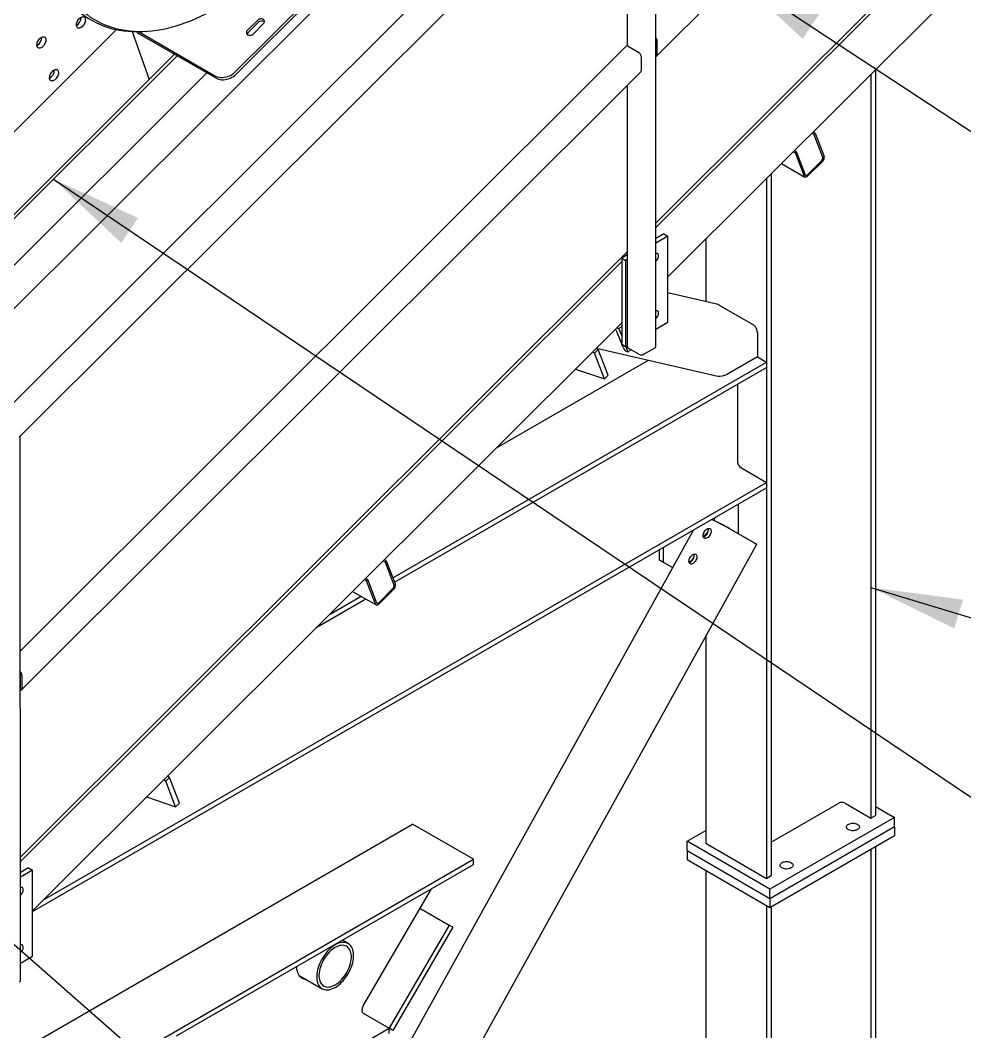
# Model space of a CAD drawing. Header units: millimetres. Extents: x 0 to 55611, y 0 to 32827.
# Drawn here: x 34653 to 35941, y 10381 to 11760 of the extents above; entities that cross this region are included whole.
import ezdxf

# ---------------------------------------------------------------- set-up
doc = ezdxf.new("R2010")
doc.units = ezdxf.units.MM
doc.header["$LTSCALE"] = 10
doc.linetypes.add('SLD-Continua', pattern=[0])
doc.layers.add('EQUIPO', color=30, linetype='SLD-Continua')
doc.layers.add('STRUC', color=5, linetype='SLD-Continua')
doc.styles.add('1', font='romans.shx', dxfattribs={"height": 125})
doc.dimstyles.new('50', dxfattribs={"dimscale": 0, "dimtxt": 125, "dimasz": 125, "dimexe": 125, "dimexo": 125, "dimgap": 50, "dimtad": 1, "dimdec": 0, "dimlfac": 49.861111, "dimzin": 1, "dimtxsty": '1', "dimcen": 2.5, "dimclrd": 1, "dimclre": 1, "dimadec": 0, "dimazin": 0, "dimtfac": 1, "dimtdec": 0, "dimtmove": 0, "dimatfit": 3, "dimfxl": 1, "dimtzin": 1, "dimarcsym": 0})

msp = doc.modelspace()

# ---------------------------------------------------------------- linework, layer by layer
at = {"layer": 'EQUIPO', "linetype": 'SLD-Continua', "lineweight": 25}
for p, q in [((34945.9, 11689.6), (35188.9, 11932.1)), ((34947, 11686.6), (35190.1, 11929.1)), ((34976, 11760), (34962.5, 11746.5)), ((34977.1, 11756.9), (34963.6, 11743.5)), ((34970.6, 11741.8), (34984.1, 11755.3)), ((34784.1, 11747.3), (34509.6, 11473.6)), ((34805.4, 11744.8), (34828.6, 11679.2)), ((34811.4, 11743.6), (34811, 11744.7)), ((34811.4, 11743.6), (34919.2, 11681.4)), ((34813.7, 11744.7), (34918, 11684.4)), ((34240.3, 11092.3), (34863.2, 11713.7)), ((34243.9, 11090.2), (34866.8, 11711.7))]:
    msp.add_line(p, q, dxfattribs=at)
at = {"layer": 'EQUIPO', "linetype": 'SLD-Continua', "lineweight": 25, "flags": 128}
for points in [[(34701.3, 11824.7), (34703.9, 11818.8), (34706.6, 11813.1), (34709.5, 11807.6), (34712.6, 11802.3), (34715.9, 11797.2), (34719.4, 11792.3), (34723, 11787.7), (34726.8, 11783.2), (34730.8, 11779), (34734.9, 11775), (34739.2, 11771.3), (34743.7, 11767.8), (34748.2, 11764.5), (34753, 11761.5), (34757.9, 11758.7), (34762.9, 11756.2), (34768.1, 11753.9), (34773.4, 11751.9), (34778.8, 11750.2), (34784.3, 11748.6), (34790, 11747.4), (34795.8, 11746.4), (34801.6, 11745.6), (34807.6, 11745.2), (34813.7, 11744.9), (34819.9, 11745), (34826.1, 11745.3), (34832.5, 11745.8), (34838.9, 11746.7), (34845.4, 11747.7), (34851.9, 11749.1), (34858.5, 11750.7), (34865.2, 11752.5), (34871.9, 11754.6), (34878.6, 11756.9), (34885.4, 11759.5), (34892.2, 11762.4), (34899.1, 11765.5), (34905.9, 11768.8), (34912.8, 11772.4), (34919.7, 11776.2), (34926.6, 11780.2), (34933.5, 11784.5), (34940.3, 11789), (34947.2, 11793.7), (34954, 11798.7), (34960.8, 11803.8), (34967.6, 11809.2), (34974.3, 11814.8), (34981, 11820.5), (34987.6, 11826.5), (34994.2, 11832.6), (35000.7, 11839)], [(34695, 11826.7), (34697.5, 11820.8), (34700.2, 11815), (34703, 11809.5), (34706.1, 11804.1), (34709.3, 11799), (34712.7, 11794), (34716.2, 11789.3), (34720, 11784.8), (34723.9, 11780.6), (34727.9, 11776.5), (34732.1, 11772.7), (34736.5, 11769.1), (34741, 11765.7), (34745.7, 11762.6), (34750.5, 11759.8), (34755.5, 11757.1), (34760.6, 11754.8), (34765.8, 11752.6), (34771.1, 11750.7), (34776.6, 11749.1), (34782.2, 11747.7), (34787.9, 11746.6), (34793.7, 11745.7), (34799.6, 11745.1), (34805.6, 11744.8), (34811.7, 11744.7), (34817.9, 11744.8), (34822.3, 11745.1)], [(34741.1, 11762.8), (34741.3, 11761.7), (34741.4, 11760.5), (34741.3, 11759.1), (34741, 11757.7), (34740.4, 11756.2), (34739.7, 11754.8), (34738.9, 11753.5), (34737.9, 11752.3), (34736.9, 11751.2), (34735.8, 11750.4), (34734.7, 11749.7), (34733.6, 11749.4), (34732.5, 11749.3), (34731.6, 11749.4), (34730.8, 11749.8), (34730.1, 11750.5), (34729.6, 11751.4), (34729.3, 11752.5), (34729.3, 11753.7), (34729.4, 11755.1), (34729.7, 11756.5), (34730.2, 11758), (34730.9, 11759.4), (34731.8, 11760.7), (34732.7, 11762), (34733.8, 11763), (34734.9, 11763.9), (34736, 11764.5), (34737.1, 11764.9), (34738.2, 11765), (34739.1, 11764.8), (34739.9, 11764.4), (34740.6, 11763.7), (34741.1, 11762.8)], [(34984.1, 11755.3), (34984.8, 11756.2), (34985.3, 11757.2), (34985.6, 11758.2), (34985.5, 11759.1), (34985.2, 11760), (34984.6, 11760.8), (34983.8, 11761.4), (34982.8, 11761.8), (34981.7, 11762.1), (34980.5, 11762), (34979.2, 11761.8), (34978, 11761.4), (34976.9, 11760.7), (34976, 11760)], [(34962.5, 11746.5), (34961.7, 11745.6), (34961.2, 11744.6), (34961, 11743.6), (34961, 11742.6), (34961.3, 11741.8), (34961.9, 11741), (34962.7, 11740.4), (34963.7, 11739.9), (34964.9, 11739.7), (34966.1, 11739.7), (34967.3, 11740), (34968.5, 11740.4), (34969.6, 11741), (34970.6, 11741.8)], [(34687.2, 11735.5), (34687.5, 11734.5), (34687.6, 11733.2), (34687.5, 11731.8), (34687.2, 11730.4), (34686.6, 11729), (34685.9, 11727.6), (34685.1, 11726.2), (34684.1, 11725), (34683.1, 11723.9), (34682, 11723.1), (34680.8, 11722.5), (34679.7, 11722.1), (34678.7, 11722), (34677.8, 11722.2), (34677, 11722.6), (34676.3, 11723.2), (34675.8, 11724.1), (34675.5, 11725.2), (34675.4, 11726.5), (34675.6, 11727.8), (34675.9, 11729.3), (34676.4, 11730.7), (34677.1, 11732.1), (34678, 11733.5), (34678.9, 11734.7), (34680, 11735.7), (34681.1, 11736.6), (34682.2, 11737.2), (34683.3, 11737.6), (34684.4, 11737.7), (34685.3, 11737.5), (34686.1, 11737.1), (34686.8, 11736.4), (34687.2, 11735.5)], [(34704.5, 11690.9), (34704.7, 11689.8), (34704.8, 11688.5), (34704.7, 11687.2), (34704.4, 11685.7), (34703.9, 11684.3), (34703.2, 11682.9), (34702.3, 11681.5), (34701.3, 11680.3), (34700.3, 11679.3), (34699.2, 11678.4), (34698.1, 11677.8), (34697, 11677.4), (34695.9, 11677.3), (34695, 11677.5), (34694.2, 11677.9), (34693.5, 11678.6), (34693, 11679.5), (34692.7, 11680.5), (34692.7, 11681.8), (34692.8, 11683.1), (34693.1, 11684.6), (34693.6, 11686), (34694.3, 11687.4), (34695.2, 11688.8), (34696.1, 11690), (34697.2, 11691.1), (34698.3, 11691.9), (34699.4, 11692.5), (34700.5, 11692.9), (34701.6, 11693), (34702.5, 11692.8), (34703.3, 11692.4), (34704, 11691.7), (34704.5, 11690.9)], [(34918, 11684.4), (34919.8, 11683.5), (34921.8, 11682.9), (34924, 11682.4), (34926.2, 11682.1), (34928.6, 11682.1), (34930.9, 11682.3), (34933.3, 11682.8), (34935.7, 11683.4), (34938, 11684.3), (34940.2, 11685.4), (34942.2, 11686.6), (34944.1, 11688.1), (34945.9, 11689.6)], [(34919.2, 11681.4), (34921, 11680.5), (34923, 11679.8), (34925.1, 11679.4), (34927.4, 11679.1), (34929.7, 11679.1), (34932.1, 11679.3), (34934.5, 11679.8), (34936.8, 11680.4), (34939.1, 11681.3), (34941.3, 11682.4), (34943.4, 11683.6), (34945.3, 11685), (34947, 11686.6)]]:
    msp.add_lwpolyline(points, dxfattribs=at)
at = {"layer": 'EQUIPO', "linetype": 'SLD-Continua', "lineweight": 25}
for centre, radius, start, end in [((34723, 11764.2), 12.8, 299.5054, 0.5), ((34982, 11752.5), 6.6, 57.3616, 137.1942), ((34967, 11739.9), 4.89, 133.2327, 170.1655), ((34669.2, 11737), 12.8, 299.5054, 0.5), ((34686.4, 11692.3), 12.8, 299.5054, 0.5)]:
    msp.add_arc(centre, radius, start, end, dxfattribs=at)
at = {"layer": 'STRUC', "linetype": 'SLD-Continua', "lineweight": 25}
for p, q in [((36364.7, 12956.4), (34613.9, 11209.1)), ((34652.6, 11192.9), (36366.5, 12903.3)), ((35520.4, 11711.3), (36365.2, 12554.5)), ((35817.9, 12538.2), (34301.7, 11025.1)), ((35519.2, 11483.3), (36346.5, 12308.9)), ((35519.2, 11477.6), (36346.5, 12303.3)), ((35535.6, 11410), (36303.2, 12176.1)), ((35519.2, 11315.1), (35519, 12056.4)), ((35480, 12018.6), (35480.1, 11725.1)), ((35519.4, 11714.5), (35519.4, 11732.5)), ((35521.1, 11713.5), (35521.1, 11731.5)), ((35478.8, 11724.6), (34652.8, 10900.3)), ((35481.5, 11724.7), (35496.1, 11716.2)), ((35499.6, 11692), (35499.6, 11710)), ((34273.1, 11056), (34906.9, 11688.5)), ((34654.1, 10846.7), (35498.9, 11689.8)), ((35812.5, 11686.4), (35812.5, 10672)), ((35818.8, 11692.7), (35818.8, 10675.6)), ((35480.1, 11671.1), (35480.2, 11315)), ((35734.9, 11604.5), (35732.1, 11606.1)), ((35736.5, 11606.2), (35733.7, 11607.7)), ((35734.9, 11604.5), (35736.5, 11606.2)), ((35734.9, 11604.5), (35747.2, 11572.5)), ((35736.5, 11606.2), (35748.8, 11574.2)), ((35706.7, 11580.8), (35709.5, 11579.2)), ((35708.3, 11582.4), (35711.1, 11580.8)), ((35709.5, 11579.2), (35711.1, 11580.8)), ((35721.8, 11547.2), (35709.5, 11579.2)), ((35723.4, 11548.8), (35711.1, 11580.8)), ((35690.6, 11564.7), (35722.6, 11546.2)), ((35746.2, 11569.4), (35725.6, 11548.9)), ((35746.8, 11567.9), (35726.2, 11547.4)), ((35676.7, 11550.9), (35676.7, 10593.6)), ((35670.4, 11544.6), (35670.4, 10589.9)), ((35530.2, 11468.9), (35519.2, 11462.6)), ((35535.6, 11465.8), (35519.2, 11456.3)), ((35530.2, 11468.9), (35535.6, 11465.8)), ((35535.6, 11348.2), (35535.6, 11465.8)), ((35587.5, 11461.8), (35587.5, 11376.2)), ((34652.8, 10618.7), (35480.1, 11444.3)), ((35480.1, 11440), (35472.7, 11435.7)), ((34652.8, 10613), (35472.7, 11431.3)), ((35472.7, 11435.7), (35472.8, 11318.2)), ((35472.7, 11435.7), (35478.1, 11432.6)), ((35480.1, 11433.8), (35478.1, 11432.6)), ((35478.1, 11432.6), (35478.1, 11315)), ((35604.3, 11372.3), (35535.6, 11388.2)), ((35605.6, 11371.8), (35652.3, 11344.8)), ((34669.2, 10545.4), (35472.8, 11347.3)), ((35466.3, 11340.9), (35469, 11339.3)), ((35472.8, 11343), (35469, 11339.3)), ((35519.2, 11338.8), (35535.6, 11348.2)), ((35472.8, 11318.8), (35466.7, 11334.4)), ((35469, 11339.3), (35472.8, 11329.6)), ((35657.7, 11334.1), (35657.7, 11301.2)), ((35440.8, 11311), (35438, 11312.6)), ((35438.4, 11313.1), (35603.8, 11274.8)), ((35472.8, 11318.2), (35478.1, 11315)), ((35474.7, 11313.7), (35473.1, 11318)), ((35478.1, 11315), (35480.2, 11316.2)), ((35478.3, 11315.2), (35481.3, 11307.4)), ((35496.3, 11304.6), (35481.6, 11313.1)), ((35517.8, 11313.1), (35503.1, 11304.6)), ((35435.7, 11306), (35432.9, 11307.6)), ((35440.8, 11311), (35435.7, 11306)), ((35449.2, 11271), (35435.7, 11306)), ((35454.2, 11276.1), (35440.8, 11311)), ((35481.3, 11307.4), (35479.5, 11308.4)), ((35485, 11311.1), (35481.3, 11307.4)), ((35657.7, 11301.2), (35617, 11277.7)), ((35657.7, 11301.2), (35670.4, 11293.9)), ((35160.7, 10999.6), (35670.4, 11293.9)), ((35163, 10993.6), (35670.4, 11286.6)), ((35302, 11176.9), (35509.4, 11296.6)), ((35409.7, 11284.4), (35449.2, 11271)), ((35670.4, 11293.9), (35670.4, 11286.6)), ((35454.2, 11276.1), (35449.2, 11271)), ((35630.8, 11263.7), (35630.8, 11157.6)), ((34652.9, 10450.4), (34652.7, 11192.9)), ((35635.1, 11150.1), (35670.4, 11129.8)), ((34669.2, 10544.5), (35670.4, 11122.5)), ((34684.5, 10560.6), (35670.4, 11129.8)), ((35670.4, 11129.8), (35670.4, 11122.5)), ((35631.7, 11100.1), (35631.7, 11060.2)), ((35611.6, 11071.4), (35595.8, 11079.4)), ((35596, 11079.5), (35613.9, 11070.4)), ((35598.7, 11078.2), (35599.1, 11079)), ((34201, 8592), (35570.6, 11064.8)), ((35589.3, 11061.3), (35591, 11064.4)), ((35613.9, 11070.4), (35657, 11045.5)), ((35652.6, 11047.9), (35619.4, 11067.1)), ((34249.9, 8505), (35657, 11045.5)), ((35524.5, 11023.9), (35524.5, 11038.2)), ((35529.8, 11020.7), (35529.8, 11041.3)), ((35657, 11045.5), (35655.7, 11046.2)), ((35150.2, 11021), (35147.4, 11022.6)), ((35151.8, 11022.7), (35149.1, 11024.3)), ((35150.2, 11021), (35151.8, 11022.7)), ((35151.8, 11022.7), (35164.2, 10990.7)), ((35529.8, 11020.7), (35524.5, 11023.9)), ((35542.2, 11013.6), (35524.5, 11023.9)), ((35569.6, 11025.7), (35571.6, 11029.4)), ((35150.2, 11021), (35162.5, 10989)), ((35542.2, 11013.6), (35529.8, 11020.7)), ((35122.1, 10997.3), (35124.8, 10995.7)), ((35123.7, 10998.9), (35126.4, 10997.3)), ((35124.8, 10995.7), (35126.4, 10997.3)), ((35137.2, 10963.7), (35124.8, 10995.7)), ((35138.8, 10965.3), (35126.4, 10997.3)), ((35105.9, 10981.2), (35138, 10962.7)), ((35161.5, 10985.9), (35141, 10965.4)), ((35162.1, 10984.4), (35141.6, 10963.9)), ((35057.2, 10932.5), (35123.7, 10971)), ((35074.5, 10949.9), (35117.4, 10974.6)), ((35587.5, 10920), (35587.5, 10637.8)), ((34653.1, 10849.9), (34653.1, 10867.9)), ((34654.8, 10866.9), (34654.8, 10848.9)), ((34851, 10722.5), (34848.3, 10724.1)), ((34856.1, 10727.5), (34851, 10722.5)), ((34864.5, 10687.5), (34851, 10722.5)), ((34856.1, 10727.5), (34853.3, 10729.1)), ((34869.6, 10692.6), (34856.1, 10727.5)), ((34825, 10700.9), (34864.5, 10687.5)), ((34869.6, 10692.6), (34864.5, 10687.5)), ((35676.7, 10639.3), (35768.6, 10692.3)), ((35777.3, 10692.3), (35812.5, 10672)), ((35818.8, 10687.9), (35844.6, 10673)), ((34495.1, 10264.1), (35187.7, 10663.9)), ((35270.6, 10616), (35187.7, 10663.9)), ((35844.6, 10673), (35674.9, 10575.1)), ((35812.5, 10672), (35818.8, 10675.6)), ((35844.6, 10660.6), (35844.6, 10673)), ((35561.8, 10640.4), (35587.5, 10655.3)), ((35674.9, 10562.6), (35844.6, 10660.6)), ((35844.6, 10660.6), (35844.6, 10648.2)), ((35674.9, 10575.1), (35561.8, 10640.4)), ((35561.8, 10627.9), (35561.8, 10640.4)), ((35587.5, 10637.8), (35670.4, 10589.9)), ((35674.9, 10550.2), (35844.6, 10648.2)), ((35561.8, 10627.9), (35561.8, 10615.5)), ((35561.8, 10627.9), (35674.9, 10562.6)), ((35812.5, 10629.6), (35812.5, 9400.6)), ((35818.8, 10633.3), (35818.8, 9404.2)), ((34458.1, 10147), (35270.6, 10616)), ((34865.8, 10375.1), (35270.6, 10608.7)), ((35270.6, 10608.7), (35270.6, 10616)), ((35561.8, 10615.5), (35674.9, 10550.2)), ((34663.8, 10604.3), (34652.8, 10597.9)), ((34669.2, 10601.2), (34652.8, 10591.7)), ((34663.8, 10604.3), (34669.2, 10601.2)), ((34669.3, 10483.6), (34669.2, 10601.2)), ((35587.5, 10600.6), (35587.5, 9439.2)), ((35670.4, 10589.9), (35676.7, 10593.6)), ((35120.4, 10415.9), (35213.2, 10575.6)), ((35674.9, 10562.6), (35674.9, 10575.1)), ((35674.9, 10562.6), (35674.9, 10550.2)), ((35197.7, 10549), (35237.3, 10526.1)), ((35670.4, 10552.8), (35670.4, 9318.5)), ((35676.7, 10551.3), (35676.7, 9322.2)), ((35237.3, 10526.1), (35155.6, 10385.6)), ((35242.4, 10523.2), (35237.3, 10526.1)), ((35242.4, 10523.2), (35160.7, 10382.6)), ((35099.8, 10500.9), (35091.9, 10505.6)), ((34652.9, 10474.1), (34669.3, 10483.6)), ((35033.1, 10457.4), (35064.3, 10439.3)), ((35120.4, 10405.9), (35155.6, 10385.6)), ((35001.6, 10296.7), (35155.6, 10385.6)), ((35155.6, 10378.3), (35155.6, 10385.6)), ((35160.7, 10382.6), (35155.6, 10385.6)), ((35160.7, 10382.6), (35155.6, 10385.5))]:
    msp.add_line(p, q, dxfattribs=at)
at = {"layer": 'STRUC', "linetype": 'SLD-Continua', "lineweight": 25, "flags": 128}
for points in [[(35726.2, 11547.4), (35725.6, 11546.8), (35724.9, 11546.4), (35724.2, 11546.1), (35723.6, 11546), (35723, 11546.1), (35722.5, 11546.3), (35722.1, 11546.7), (35721.8, 11547.2)], [(35725.6, 11548.9), (35725.3, 11548.6), (35725, 11548.4), (35724.6, 11548.3), (35724.3, 11548.2), (35724, 11548.2), (35723.8, 11548.4), (35723.6, 11548.6), (35723.4, 11548.8)], [(35523.1, 11439), (35523, 11440.1), (35522.7, 11440.9), (35522.2, 11441.6), (35521.5, 11442), (35520.7, 11442.2), (35519.8, 11442.1), (35519.2, 11441.9)], [(35523.1, 11360.6), (35523, 11361.7), (35522.7, 11362.6), (35522.2, 11363.2), (35521.6, 11363.7), (35520.7, 11363.8), (35519.8, 11363.7), (35519.2, 11363.5)], [(35593.2, 11058.3), (35592.4, 11057), (35591.5, 11055.9), (35590.5, 11054.9), (35589.5, 11054.2), (35588.4, 11053.6), (35587.4, 11053.4), (35586.4, 11053.4), (35585.6, 11053.6), (35584.9, 11054.2), (35584.4, 11054.9), (35584, 11055.9), (35583.9, 11057), (35584, 11058.3), (35584.2, 11059.6), (35584.7, 11061), (35585.4, 11062.3), (35586.2, 11063.6), (35587.1, 11064.7), (35588.1, 11065.7), (35589.1, 11066.4), (35590.2, 11066.9), (35591.2, 11067.2), (35592.1, 11067.2), (35593, 11067), (35593.7, 11066.4), (35594.2, 11065.7), (35594.5, 11064.7), (35594.7, 11063.6), (35594.6, 11062.3), (35594.3, 11061), (35593.9, 11059.6), (35593.2, 11058.3)], [(35583.9, 11057.1), (35584.7, 11057.2), (35585.6, 11057.6), (35586.6, 11058.2), (35587.6, 11059), (35588.5, 11060.1), (35589.3, 11061.3)], [(35573.8, 11023.3), (35573, 11022.1), (35572.1, 11020.9), (35571.1, 11020), (35570.1, 11019.2), (35569, 11018.7), (35568, 11018.4), (35567.1, 11018.4), (35566.2, 11018.7), (35565.5, 11019.2), (35565, 11019.9), (35564.7, 11020.9), (35564.5, 11022), (35564.6, 11023.3), (35564.9, 11024.6), (35565.3, 11026), (35566, 11027.3), (35566.8, 11028.6), (35567.7, 11029.7), (35568.7, 11030.7), (35569.7, 11031.4), (35570.8, 11032), (35571.8, 11032.2), (35572.8, 11032.2), (35573.6, 11032), (35574.3, 11031.5), (35574.8, 11030.7), (35575.2, 11029.8), (35575.3, 11028.6), (35575.2, 11027.4), (35575, 11026), (35574.5, 11024.7), (35573.8, 11023.3)], [(35141.6, 10963.9), (35140.9, 10963.3), (35140.2, 10962.9), (35139.6, 10962.6), (35138.9, 10962.5), (35138.4, 10962.6), (35137.9, 10962.8), (35137.5, 10963.2), (35137.2, 10963.7)], [(35141, 10965.4), (35140.7, 10965.1), (35140.3, 10964.9), (35140, 10964.8), (35139.7, 10964.7), (35139.4, 10964.8), (35139.1, 10964.9), (35138.9, 10965.1), (35138.8, 10965.3)], [(35794.3, 10656.4), (35793.1, 10655.8), (35791.7, 10655.3), (35790.2, 10655), (35788.6, 10654.9), (35787, 10654.9), (35785.5, 10655.1), (35784, 10655.4), (35782.6, 10655.9), (35781.5, 10656.5), (35780.5, 10657.2), (35779.8, 10658.1), (35779.3, 10659), (35779.1, 10659.9), (35779.3, 10660.8), (35779.6, 10661.7), (35780.3, 10662.5), (35781.2, 10663.3), (35782.3, 10663.9), (35783.6, 10664.4), (35785.1, 10664.8), (35786.6, 10665), (35788.2, 10665.1), (35789.8, 10665), (35791.3, 10664.7), (35792.8, 10664.3), (35794, 10663.8), (35795.1, 10663.1), (35796, 10662.3), (35796.5, 10661.5), (35796.9, 10660.6), (35796.9, 10659.6), (35796.7, 10658.7), (35796.1, 10657.9), (35795.3, 10657.1), (35794.3, 10656.4)], [(35703.8, 10604.1), (35702.6, 10603.5), (35701.2, 10603.1), (35699.7, 10602.8), (35698.1, 10602.6), (35696.5, 10602.6), (35695, 10602.8), (35693.5, 10603.2), (35692.1, 10603.6), (35691, 10604.3), (35690, 10605), (35689.3, 10605.8), (35688.8, 10606.7), (35688.6, 10607.6), (35688.7, 10608.5), (35689.1, 10609.4), (35689.8, 10610.3), (35690.7, 10611), (35691.8, 10611.7), (35693.1, 10612.2), (35694.6, 10612.6), (35696.1, 10612.8), (35697.7, 10612.9), (35699.3, 10612.8), (35700.8, 10612.5), (35702.3, 10612.1), (35703.5, 10611.5), (35704.6, 10610.8), (35705.4, 10610.1), (35706, 10609.2), (35706.4, 10608.3), (35706.4, 10607.4), (35706.1, 10606.5), (35705.6, 10605.6), (35704.8, 10604.8), (35703.8, 10604.1)], [(34656.8, 10574.4), (34656.7, 10575.4), (34656.3, 10576.3), (34655.8, 10577), (34655.2, 10577.4), (34654.4, 10577.6), (34653.5, 10577.5), (34652.8, 10577.3)], [(34656.8, 10496), (34656.7, 10497.1), (34656.4, 10497.9), (34655.9, 10498.6), (34655.2, 10499), (34654.4, 10499.2), (34653.5, 10499.1), (34652.9, 10498.9)], [(35082.1, 10499.2), (35079.8, 10497.8), (35077.6, 10496.1), (35075.4, 10494.3), (35073.2, 10492.2), (35071.1, 10490), (35069.2, 10487.6), (35067.3, 10485.1), (35065.5, 10482.5), (35063.9, 10479.7), (35062.4, 10476.9), (35061.1, 10474), (35059.9, 10471.1), (35058.9, 10468.2), (35058.1, 10465.3), (35057.5, 10462.5), (35057.1, 10459.7), (35056.9, 10456.9), (35056.9, 10454.3), (35057.1, 10451.9), (35057.5, 10449.5), (35058.1, 10447.4), (35058.9, 10445.4), (35059.9, 10443.6), (35061.1, 10442), (35062.4, 10440.7), (35063.9, 10439.6), (35065.5, 10438.7), (35067.3, 10438.1), (35069.2, 10437.8), (35071.1, 10437.7), (35073.2, 10437.9), (35075.4, 10438.3), (35077.6, 10439), (35079.8, 10439.9), (35082.1, 10441.1), (35084.3, 10442.5), (35086.5, 10444.2), (35088.7, 10446), (35090.9, 10448.1), (35093, 10450.3), (35095, 10452.7), (35096.8, 10455.2), (35098.6, 10457.8), (35100.2, 10460.6), (35101.7, 10463.4), (35103, 10466.3), (35104.2, 10469.2), (35105.2, 10472.1), (35106, 10475), (35106.6, 10477.8), (35107, 10480.6), (35107.2, 10483.3), (35107.2, 10485.9), (35107, 10488.4), (35106.6, 10490.8), (35106, 10492.9), (35105.2, 10494.9), (35104.2, 10496.7), (35103, 10498.3), (35101.7, 10499.6), (35100.2, 10500.7), (35098.6, 10501.6), (35096.8, 10502.2), (35095, 10502.5), (35093, 10502.6), (35090.9, 10502.4), (35088.7, 10502), (35086.5, 10501.3), (35084.3, 10500.4), (35082.1, 10499.2)], [(35082.1, 10495.6), (35080, 10494.3), (35077.9, 10492.7), (35075.8, 10491), (35073.9, 10489), (35072, 10486.9), (35070.1, 10484.7), (35068.4, 10482.3), (35066.8, 10479.8), (35065.4, 10477.2), (35064.1, 10474.5), (35063, 10471.9), (35062, 10469.1), (35061.2, 10466.4), (35060.6, 10463.8), (35060.2, 10461.2), (35060, 10458.6), (35060, 10456.2), (35060.2, 10453.9), (35060.6, 10451.8), (35061.2, 10449.8), (35062, 10448), (35063, 10446.4), (35064.1, 10445), (35065.4, 10443.9), (35066.8, 10442.9), (35068.4, 10442.3), (35070.1, 10441.9), (35072, 10441.7), (35073.9, 10441.8), (35075.8, 10442.1), (35077.9, 10442.7), (35080, 10443.6), (35082.1, 10444.7), (35084.2, 10446), (35086.2, 10447.6), (35088.3, 10449.3), (35090.3, 10451.2), (35092.2, 10453.4), (35094, 10455.6), (35095.7, 10458), (35097.3, 10460.5), (35098.7, 10463.1), (35100, 10465.7), (35101.1, 10468.4), (35102.1, 10471.1), (35102.9, 10473.8), (35103.5, 10476.5), (35103.9, 10479.1), (35104.1, 10481.6), (35104.1, 10484.1), (35103.9, 10486.4), (35103.5, 10488.5), (35102.9, 10490.5), (35102.1, 10492.3), (35101.1, 10493.9), (35100, 10495.3), (35098.7, 10496.4), (35097.3, 10497.3), (35095.7, 10498), (35094, 10498.4), (35092.2, 10498.6), (35090.3, 10498.5), (35088.3, 10498.2), (35086.2, 10497.5), (35084.2, 10496.7), (35082.1, 10495.6)], [(35042.7, 10451.8), (35042.6, 10451.8), (35040.7, 10452.1), (35038.9, 10452.7), (35037.2, 10453.5), (35035.7, 10454.5), (35034.3, 10455.8), (35033.1, 10457.3), (35032, 10459.1), (35031.2, 10461), (35030.5, 10463.1), (35030, 10465.4), (35029.7, 10467.8), (35029.6, 10469.6)]]:
    msp.add_lwpolyline(points, dxfattribs=at)
at = {"layer": 'STRUC', "linetype": 'SLD-Continua', "lineweight": 25}
for centre, radius, start, end in [((35742.3, 11572.8), 6.67, 312.1076, 11.6511), ((35743.9, 11571.9), 3.33, 312.1076, 11.6511), ((35513.3, 11439.4), 9.8, 306.8603, 357.4167), ((35513.3, 11361.1), 9.8, 306.8603, 357.4167), ((35456.4, 11329.6), 11.4, 24.9127, 49.839), ((35485.8, 11319), 12.3, 205.5758, 239.433), ((35482.6, 11315.3), 2.45, 185.7017, 245.6206), ((35516.8, 11315.3), 2.4, 293.7163, 355.0007), ((35499.7, 11311.2), 7.49, 242.612, 297.4093), ((35640.2, 11158), 9.37, 182.6055, 237.3945), ((35590.5, 11083.9), 9.86, 330.5259, 348.567), ((35582, 11065.3), 9.01, 327.2359, 12.19), ((35519.4, 10894), 199.9, 59.9972, 62.5341), ((35581.2, 11064.4), 9.36, 288.4586, 334.5943), ((35692.6, 11117.2), 80, 239.9972, 242.5341), ((35563, 11028.6), 7.2, 282.3839, 336.1883), ((35561.8, 11029.4), 9.36, 288.4587, 334.5943), ((35562.7, 11030.3), 9.01, 327.2359, 12.19), ((35159.3, 10988.4), 3.33, 312.1076, 11.6511), ((35157.6, 10989.3), 6.67, 312.1076, 11.6511), ((35772.9, 10684), 9.37, 62.6097, 117.3903), ((34647, 10574.8), 9.8, 306.8603, 357.4167), ((34647, 10496.4), 9.8, 306.8603, 357.4167), ((34650.5, 10450.6), 2.34, 292.7596, 355.9574), ((35040.1, 10467.7), 13.7, 250.3001, 265.1545)]:
    msp.add_arc(centre, radius, start, end, dxfattribs=at)
for centre, major_axis, ratio, start_param, end_param in [((35517.7, 11733.5), (-2.28, 4.49), 0.574981, 3.988811, 5.132633), ((35517.7, 11733.5), (-1.14, 2.25), 0.574981, 3.988811, 4.583651), ((35481.5, 11720.5), (-2.28, 4.49), 0.574981, 5.559608, 6.467865), ((35496.1, 11712), (-2.28, 4.49), 0.574981, 3.988811, 5.559608), ((35517.7, 11715.5), (-1.14, 2.25), 0.574981, 3.393971, 3.988811), ((35517.7, 11715.5), (-2.28, 4.49), 0.574981, 2.84499, 3.988811), ((35496.1, 11694), (-2.28, 4.49), 0.574981, 3.326272, 3.988811), ((35605.6, 11364.2), (-3.03, 8.06), 0.55559, 5.688825, 5.929509), ((35652.3, 11337.2), (-3.03, 8.06), 0.55559, 4.118028, 5.688825), ((35611.6, 11280.8), (10.7, 4), 0.449141, 3.735953, 5.066065), ((34647.8, 11194.9), (4.87, -2.02), 0.148418, 5.559136, 6.221675), ((34651.3, 10868.9), (-2.28, 4.49), 0.574981, 3.988811, 5.132633), ((34651.3, 10868.9), (-1.14, 2.25), 0.574981, 3.988811, 4.583651), ((34651.3, 10850.9), (-1.14, 2.25), 0.574981, 3.393971, 3.988811), ((34651.3, 10850.9), (-2.28, 4.49), 0.574981, 2.84499, 3.988811), ((35124.7, 10413.4), (4.36, 7.48), 0.574481, 1.573278, 3.144074)]:
    msp.add_ellipse(centre, major_axis=major_axis, ratio=ratio, start_param=start_param, end_param=end_param, dxfattribs=at)

# ---------------------------------------------------------------- leaders
for points in [[(35786.2, 12628.1), (37113.3, 11684.5)], [(35626.6, 11820.7), (36452.8, 11276.1)], [(34698.1, 11543.4), (36282.4, 10476)], [(35812.5, 10986.6), (36455.1, 10792.1)], [(34103.2, 10975.2), (36431, 8929.4)]]:
    msp.add_leader(points, dimstyle='50', override={"dimscale": 1, "dimlfac": 1})

doc.saveas('drawing.dxf')
